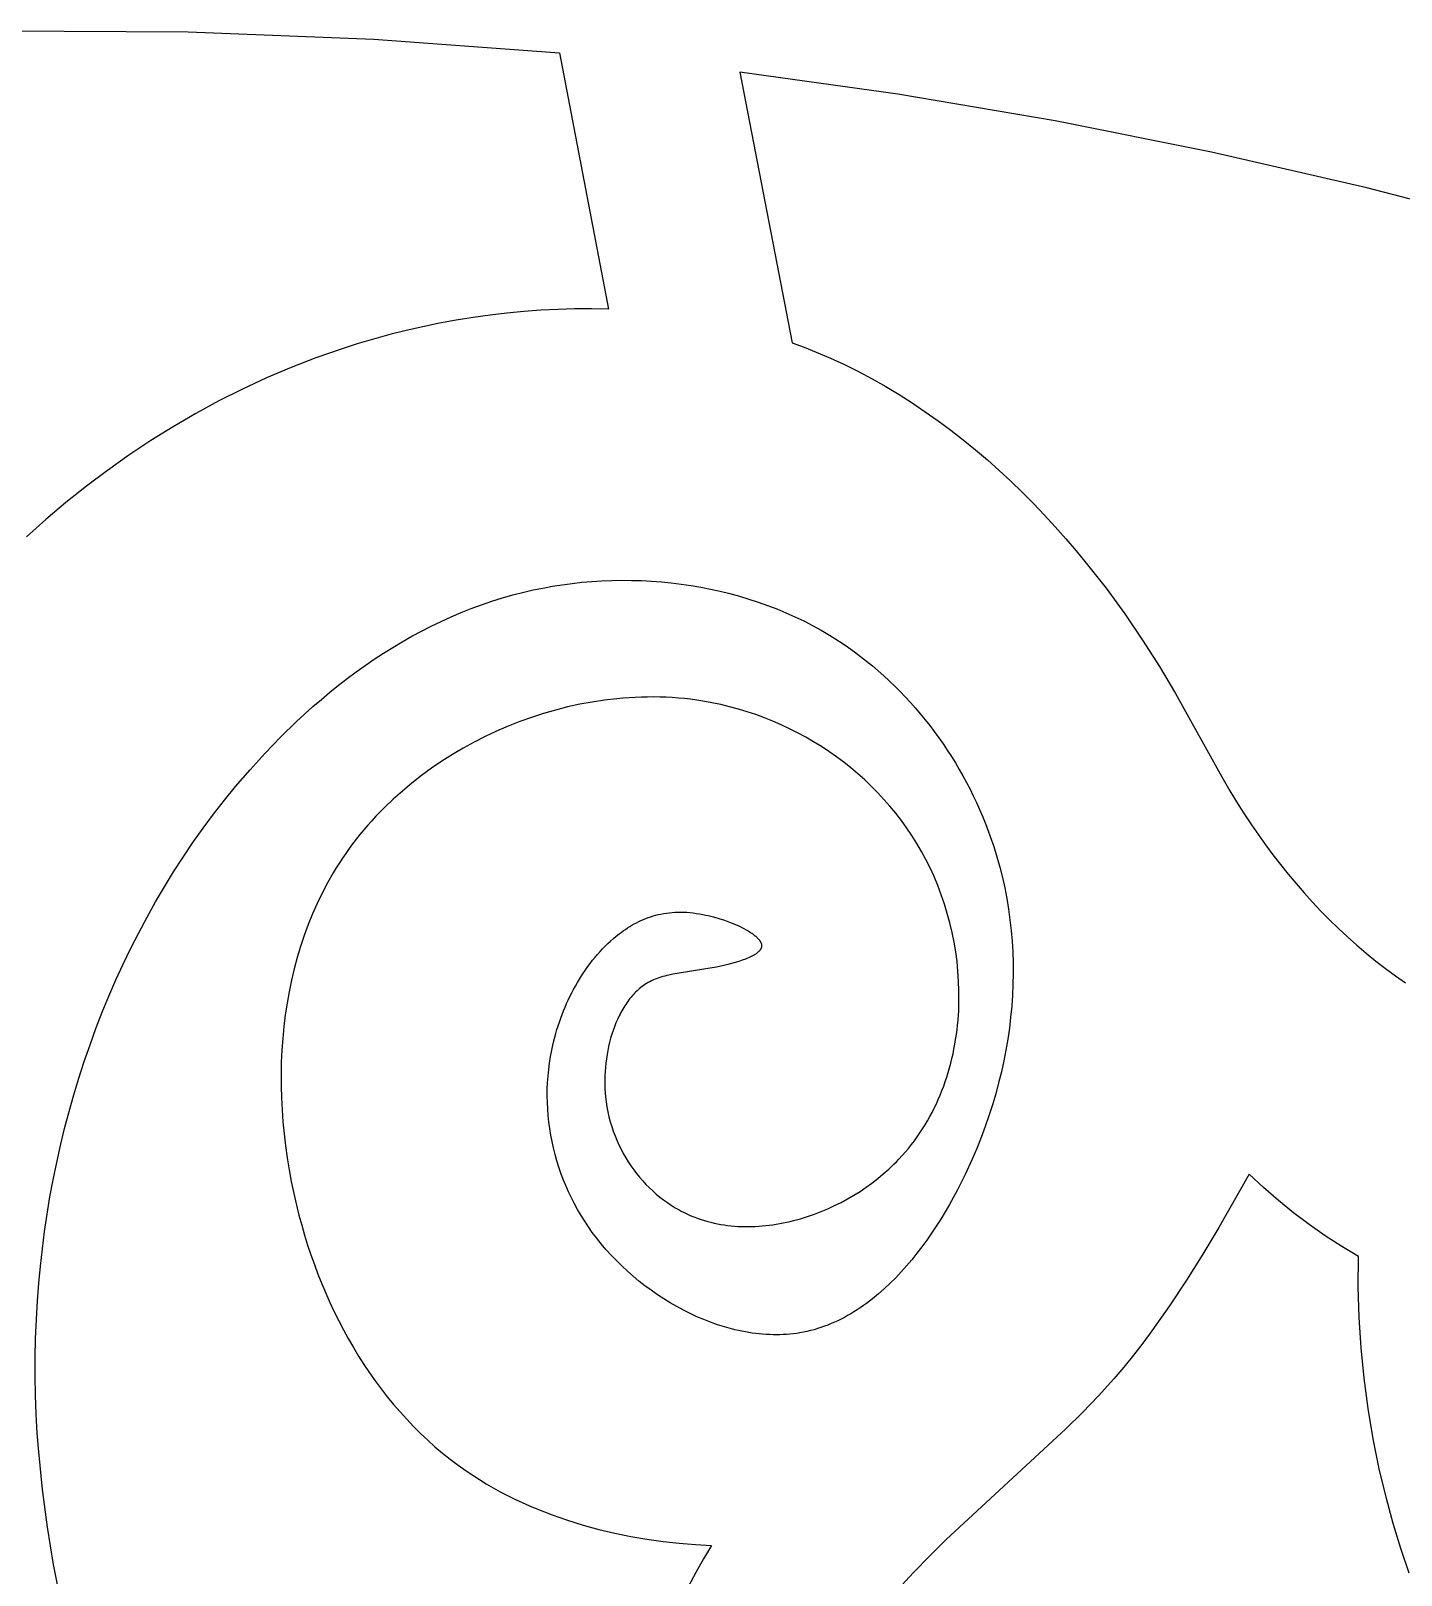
# Model space of a CAD drawing. Header units: millimetres. Extents: x 215 to 1844, y 1465 to 2065.
# Drawn here: x 1015.9 to 1218.3, y 1579.3 to 1807.5 of the extents above; entities that cross this region are included whole.
import ezdxf

# ---------------------------------------------------------------- set-up
doc = ezdxf.new("R2010")
doc.units = ezdxf.units.MM
doc.layers.add('Layer 01', color=12, linetype='Continuous', true_color=0xde0000)

msp = doc.modelspace()

# ---------------------------------------------------------------- linework, layer by layer
at = {"layer": 'Layer 01'}
for p, q in [((1011.71, 1807.54), (1039.18, 1807.39)), ((1039.18, 1807.39), (1066.63, 1806.31)), ((1066.63, 1806.31), (1094.02, 1804.29)), ((1094.02, 1804.29), (1101.27, 1766.39)), ((1144.02, 1798.16), (1120.69, 1801.41)), ((1120.69, 1801.41), (1128.39, 1761.43)), ((1167.24, 1794.23), (1144.02, 1798.16)), ((1190.33, 1789.61), (1167.24, 1794.23)), ((1213.28, 1784.33), (1190.33, 1789.61)), ((1236.06, 1778.37), (1213.28, 1784.33)), ((1096.27, 1766.44), (1093.77, 1766.38)), ((1098.77, 1766.45), (1096.27, 1766.44)), ((1101.27, 1766.39), (1098.77, 1766.45)), ((1076.32, 1764.33), (1073.85, 1763.82)), ((1078.79, 1764.79), (1076.32, 1764.33)), ((1081.28, 1765.19), (1078.79, 1764.79)), ((1083.77, 1765.54), (1081.28, 1765.19)), ((1086.26, 1765.83), (1083.77, 1765.54)), ((1088.77, 1766.07), (1086.26, 1765.83)), ((1091.27, 1766.25), (1088.77, 1766.07)), ((1093.77, 1766.38), (1091.27, 1766.25)), ((1066.54, 1761.98), (1064.14, 1761.27)), ((1068.96, 1762.65), (1066.54, 1761.98)), ((1071.4, 1763.26), (1068.96, 1762.65)), ((1073.85, 1763.82), (1071.4, 1763.26)), ((1061.76, 1760.51), (1058.04, 1759.2)), ((1064.14, 1761.27), (1061.76, 1760.51)), ((1128.39, 1761.43), (1130.18, 1760.77)), ((1130.18, 1760.77), (1131.96, 1760.07)), ((1131.96, 1760.07), (1134.06, 1759.17)), ((1054.38, 1757.78), (1050.77, 1756.25)), ((1058.04, 1759.2), (1054.38, 1757.78)), ((1134.06, 1759.17), (1136.15, 1758.21)), ((1136.15, 1758.21), (1138.2, 1757.19)), ((1050.77, 1756.25), (1047.22, 1754.6)), ((1138.2, 1757.19), (1140.23, 1756.11)), ((1140.23, 1756.11), (1142.23, 1754.98)), ((1043.73, 1752.85), (1040.31, 1750.99)), ((1047.22, 1754.6), (1043.73, 1752.85)), ((1142.23, 1754.98), (1144.21, 1753.79)), ((1144.21, 1753.79), (1146.15, 1752.55)), ((1040.31, 1750.99), (1036.94, 1749.04)), ((1146.15, 1752.55), (1148.07, 1751.26)), ((1148.07, 1751.26), (1149.96, 1749.93)), ((1036.94, 1749.04), (1033.65, 1746.98)), ((1149.96, 1749.93), (1151.83, 1748.54)), ((1151.83, 1748.54), (1153.66, 1747.11)), ((1033.65, 1746.98), (1030.41, 1744.83)), ((1153.66, 1747.11), (1155.46, 1745.64)), ((1030.41, 1744.83), (1027.25, 1742.59)), ((1155.46, 1745.64), (1157.24, 1744.12)), ((1157.24, 1744.12), (1158.98, 1742.57)), ((1027.25, 1742.59), (1024.15, 1740.25)), ((1158.98, 1742.57), (1160.7, 1740.97)), ((1024.15, 1740.25), (1021.13, 1737.84)), ((1160.7, 1740.97), (1162.39, 1739.34)), ((1162.39, 1739.34), (1164.04, 1737.67)), ((1021.13, 1737.84), (1018.18, 1735.34)), ((1164.04, 1737.67), (1165.67, 1735.97)), ((1018.18, 1735.34), (1015.3, 1732.76)), ((1165.67, 1735.97), (1167.26, 1734.24)), ((1167.26, 1734.24), (1168.82, 1732.48)), ((1168.82, 1732.48), (1170.36, 1730.69)), ((1170.36, 1730.69), (1171.85, 1728.87)), ((1171.85, 1728.87), (1174.76, 1725.17)), ((1091.58, 1725.2), (1093.01, 1725.46)), ((1093.01, 1725.46), (1094.45, 1725.69)), ((1094.45, 1725.69), (1095.9, 1725.88)), ((1095.9, 1725.88), (1097.35, 1726.04)), ((1097.35, 1726.04), (1098.81, 1726.16)), ((1098.81, 1726.16), (1100.28, 1726.25)), ((1100.28, 1726.25), (1101.74, 1726.31)), ((1101.74, 1726.31), (1103.21, 1726.34)), ((1103.21, 1726.34), (1104.68, 1726.33)), ((1104.68, 1726.33), (1106.15, 1726.29)), ((1106.15, 1726.29), (1107.62, 1726.21)), ((1107.62, 1726.21), (1109.09, 1726.1)), ((1109.09, 1726.1), (1110.55, 1725.96)), ((1110.55, 1725.96), (1112.01, 1725.78)), ((1112.01, 1725.78), (1113.46, 1725.57)), ((1113.46, 1725.57), (1114.91, 1725.32)), ((1114.91, 1725.32), (1116.35, 1725.04)), ((1082.52, 1722.73), (1084.05, 1723.25)), ((1084.05, 1723.25), (1085.6, 1723.74)), ((1085.6, 1723.74), (1087.16, 1724.18)), ((1087.16, 1724.18), (1088.74, 1724.59)), ((1088.74, 1724.59), (1090.15, 1724.91)), ((1090.15, 1724.91), (1091.58, 1725.2)), ((1116.35, 1725.04), (1117.78, 1724.73)), ((1117.78, 1724.73), (1119.2, 1724.38)), ((1119.2, 1724.38), (1120.62, 1723.99)), ((1120.62, 1723.99), (1122.02, 1723.57)), ((1122.02, 1723.57), (1123.4, 1723.12)), ((1123.4, 1723.12), (1124.78, 1722.63)), ((1174.76, 1725.17), (1177.53, 1721.37)), ((1076.54, 1720.27), (1078.01, 1720.94)), ((1078.01, 1720.94), (1079.5, 1721.57)), ((1079.5, 1721.57), (1081, 1722.17)), ((1081, 1722.17), (1082.52, 1722.73)), ((1124.78, 1722.63), (1126.14, 1722.11)), ((1126.14, 1722.11), (1127.48, 1721.55)), ((1127.48, 1721.55), (1128.81, 1720.95)), ((1128.81, 1720.95), (1130.12, 1720.33)), ((1177.53, 1721.37), (1180.17, 1717.51)), ((1072.21, 1718.06), (1073.64, 1718.83)), ((1073.64, 1718.83), (1075.08, 1719.56)), ((1075.08, 1719.56), (1076.54, 1720.27)), ((1130.12, 1720.33), (1131.41, 1719.66)), ((1131.41, 1719.66), (1132.68, 1718.96)), ((1132.68, 1718.96), (1133.93, 1718.22)), ((1068.03, 1715.56), (1069.41, 1716.42)), ((1069.41, 1716.42), (1070.8, 1717.25)), ((1070.8, 1717.25), (1072.21, 1718.06)), ((1133.93, 1718.22), (1134.87, 1717.64)), ((1134.87, 1717.64), (1135.8, 1717.03)), ((1135.8, 1717.03), (1136.72, 1716.4)), ((1136.72, 1716.4), (1137.62, 1715.75)), ((1180.17, 1717.51), (1182.67, 1713.58)), ((1065.33, 1713.74), (1066.67, 1714.66)), ((1066.67, 1714.66), (1068.03, 1715.56)), ((1137.62, 1715.75), (1138.51, 1715.08)), ((1138.51, 1715.08), (1139.39, 1714.39)), ((1139.39, 1714.39), (1140.25, 1713.69)), ((1061.4, 1710.82), (1062.69, 1711.82)), ((1062.69, 1711.82), (1064, 1712.79)), ((1064, 1712.79), (1065.33, 1713.74)), ((1140.25, 1713.69), (1141.1, 1712.96)), ((1141.1, 1712.96), (1141.93, 1712.22)), ((1141.93, 1712.22), (1142.75, 1711.47)), ((1182.67, 1713.58), (1185.04, 1709.61)), ((1058.86, 1708.74), (1060.12, 1709.79)), ((1060.12, 1709.79), (1061.4, 1710.82)), ((1142.75, 1711.47), (1143.55, 1710.69)), ((1143.55, 1710.69), (1144.34, 1709.9)), ((1144.34, 1709.9), (1145.11, 1709.1)), ((1185.04, 1709.61), (1191.89, 1697.27)), ((1055.19, 1705.45), (1057.62, 1707.67)), ((1057.62, 1707.67), (1058.86, 1708.74)), ((1093.44, 1707.16), (1091.66, 1706.65)), ((1095.23, 1707.62), (1093.44, 1707.16)), ((1097.03, 1708.02), (1095.23, 1707.62)), ((1098.84, 1708.35), (1097.03, 1708.02)), ((1100.66, 1708.63), (1098.84, 1708.35)), ((1102.48, 1708.84), (1100.66, 1708.63)), ((1103.39, 1708.93), (1102.48, 1708.84)), ((1104.31, 1708.99), (1103.39, 1708.93)), ((1105.22, 1709.04), (1104.31, 1708.99)), ((1106.13, 1709.08), (1105.22, 1709.04)), ((1107.04, 1709.09), (1106.13, 1709.08)), ((1107.96, 1709.1), (1107.04, 1709.09)), ((1108.87, 1709.08), (1107.96, 1709.1)), ((1109.78, 1709.05), (1108.87, 1709.08)), ((1110.68, 1709), (1109.78, 1709.05)), ((1111.59, 1708.93), (1110.68, 1709)), ((1112.49, 1708.85), (1111.59, 1708.93)), ((1113.4, 1708.75), (1112.49, 1708.85)), ((1114.3, 1708.63), (1113.4, 1708.75)), ((1115.19, 1708.49), (1114.3, 1708.63)), ((1116.52, 1708.25), (1115.19, 1708.49)), ((1117.84, 1707.98), (1116.52, 1708.25)), ((1119.16, 1707.66), (1117.84, 1707.98)), ((1120.46, 1707.31), (1119.16, 1707.66)), ((1121.75, 1706.92), (1120.46, 1707.31)), ((1145.11, 1709.1), (1145.87, 1708.28)), ((1145.87, 1708.28), (1146.61, 1707.44)), ((1146.61, 1707.44), (1147.33, 1706.6)), ((1052.83, 1703.16), (1055.19, 1705.45)), ((1088.16, 1705.45), (1086.44, 1704.77)), ((1089.9, 1706.08), (1088.16, 1705.45)), ((1091.66, 1706.65), (1089.9, 1706.08)), ((1123.03, 1706.49), (1121.75, 1706.92)), ((1124.3, 1706.02), (1123.03, 1706.49)), ((1125.55, 1705.52), (1124.3, 1706.02)), ((1126.79, 1704.98), (1125.55, 1705.52)), ((1128.01, 1704.41), (1126.79, 1704.98)), ((1147.33, 1706.6), (1148.04, 1705.73)), ((1148.04, 1705.73), (1148.73, 1704.86)), ((1148.73, 1704.86), (1149.4, 1703.97)), ((1050.54, 1700.79), (1052.83, 1703.16)), ((1083.06, 1703.25), (1081.42, 1702.41)), ((1084.74, 1704.04), (1083.06, 1703.25)), ((1086.44, 1704.77), (1084.74, 1704.04)), ((1129.21, 1703.8), (1128.01, 1704.41)), ((1130.4, 1703.16), (1129.21, 1703.8)), ((1131.57, 1702.48), (1130.4, 1703.16)), ((1149.4, 1703.97), (1150.06, 1703.07)), ((1150.06, 1703.07), (1150.7, 1702.15)), ((1048.32, 1698.35), (1050.54, 1700.79)), ((1078.21, 1700.59), (1076.66, 1699.6)), ((1079.8, 1701.52), (1078.21, 1700.59)), ((1081.42, 1702.41), (1079.8, 1701.52)), ((1132.71, 1701.77), (1131.57, 1702.48)), ((1133.84, 1701.03), (1132.71, 1701.77)), ((1134.94, 1700.26), (1133.84, 1701.03)), ((1136.02, 1699.45), (1134.94, 1700.26)), ((1150.7, 1702.15), (1151.32, 1701.23)), ((1151.32, 1701.23), (1151.92, 1700.3)), ((1151.92, 1700.3), (1152.51, 1699.35)), ((1046.18, 1695.85), (1048.32, 1698.35)), ((1075.14, 1698.57), (1073.66, 1697.49)), ((1076.66, 1699.6), (1075.14, 1698.57)), ((1137.08, 1698.61), (1136.02, 1699.45)), ((1138.11, 1697.74), (1137.08, 1698.61)), ((1152.51, 1699.35), (1153.08, 1698.39)), ((1153.08, 1698.39), (1153.63, 1697.43)), ((1044.54, 1693.83), (1046.18, 1695.85)), ((1072.22, 1696.37), (1070.83, 1695.2)), ((1073.66, 1697.49), (1072.22, 1696.37)), ((1139.12, 1696.84), (1138.11, 1697.74)), ((1140.09, 1695.91), (1139.12, 1696.84)), ((1141.04, 1694.95), (1140.09, 1695.91)), ((1153.63, 1697.43), (1154.16, 1696.45)), ((1154.16, 1696.45), (1154.67, 1695.47)), ((1191.89, 1697.27), (1193.07, 1695.23)), ((1042.94, 1691.77), (1044.54, 1693.83)), ((1069.48, 1694), (1068.17, 1692.75)), ((1070.83, 1695.2), (1069.48, 1694)), ((1141.96, 1693.96), (1141.04, 1694.95)), ((1142.85, 1692.95), (1141.96, 1693.96)), ((1154.67, 1695.47), (1155.16, 1694.48)), ((1155.16, 1694.48), (1155.63, 1693.48)), ((1155.63, 1693.48), (1156.09, 1692.48)), ((1193.07, 1695.23), (1194.3, 1693.21)), ((1041.39, 1689.69), (1042.94, 1691.77)), ((1066.92, 1691.46), (1066.31, 1690.8)), ((1067.54, 1692.11), (1066.92, 1691.46)), ((1068.17, 1692.75), (1067.54, 1692.11)), ((1143.71, 1691.9), (1142.85, 1692.95)), ((1144.54, 1690.83), (1143.71, 1691.9)), ((1156.09, 1692.48), (1156.52, 1691.46)), ((1156.52, 1691.46), (1157.11, 1689.98)), ((1194.3, 1693.21), (1195.26, 1691.7)), ((1195.26, 1691.7), (1196.25, 1690.2)), ((1039.89, 1687.57), (1041.39, 1689.69)), ((1065.13, 1689.45), (1064.56, 1688.77)), ((1065.71, 1690.13), (1065.13, 1689.45)), ((1066.31, 1690.8), (1065.71, 1690.13)), ((1145.34, 1689.73), (1144.54, 1690.83)), ((1146.09, 1688.6), (1145.34, 1689.73)), ((1157.11, 1689.98), (1157.66, 1688.49)), ((1196.25, 1690.2), (1197.28, 1688.71)), ((1038.44, 1685.42), (1039.89, 1687.57)), ((1062.96, 1686.68), (1062.46, 1685.98)), ((1063.47, 1687.37), (1062.96, 1686.68)), ((1064.01, 1688.07), (1063.47, 1687.37)), ((1064.56, 1688.77), (1064.01, 1688.07)), ((1146.82, 1687.45), (1146.09, 1688.6)), ((1147.51, 1686.27), (1146.82, 1687.45)), ((1157.66, 1688.49), (1158.17, 1686.99)), ((1158.17, 1686.99), (1158.64, 1685.48)), ((1197.28, 1688.71), (1198.33, 1687.24)), ((1198.33, 1687.24), (1199.41, 1685.78)), ((1037.03, 1683.24), (1038.44, 1685.42)), ((1061.51, 1684.56), (1061.06, 1683.84)), ((1061.98, 1685.27), (1061.51, 1684.56)), ((1062.46, 1685.98), (1061.98, 1685.27)), ((1148.16, 1685.07), (1147.51, 1686.27)), ((1148.77, 1683.84), (1148.16, 1685.07)), ((1158.64, 1685.48), (1159.07, 1683.95)), ((1199.41, 1685.78), (1200.52, 1684.34)), ((1200.52, 1684.34), (1201.66, 1682.92)), ((1035.68, 1681.04), (1037.03, 1683.24)), ((1060.62, 1683.11), (1059.77, 1681.63)), ((1061.06, 1683.84), (1060.62, 1683.11)), ((1149.37, 1682.54), (1148.77, 1683.84)), ((1149.92, 1681.22), (1149.37, 1682.54)), ((1159.07, 1683.95), (1159.45, 1682.42)), ((1159.45, 1682.42), (1159.79, 1680.87)), ((1201.66, 1682.92), (1202.83, 1681.52)), ((1034.36, 1678.8), (1035.68, 1681.04)), ((1058.98, 1680.12), (1058.24, 1678.59)), ((1059.77, 1681.63), (1058.98, 1680.12)), ((1150.43, 1679.87), (1149.92, 1681.22)), ((1150.9, 1678.5), (1150.43, 1679.87)), ((1159.79, 1680.87), (1160.09, 1679.32)), ((1202.83, 1681.52), (1204.03, 1680.14)), ((1204.03, 1680.14), (1205.26, 1678.79)), ((1033.1, 1676.55), (1034.36, 1678.8)), ((1058.24, 1678.59), (1057.55, 1677.03)), ((1151.32, 1677.12), (1150.9, 1678.5)), ((1160.09, 1679.32), (1160.35, 1677.75)), ((1160.35, 1677.75), (1160.57, 1676.18)), ((1205.26, 1678.79), (1206.51, 1677.46)), ((1206.51, 1677.46), (1207.79, 1676.15)), ((1031.88, 1674.26), (1033.1, 1676.55)), ((1056.91, 1675.45), (1056.32, 1673.84)), ((1057.55, 1677.03), (1056.91, 1675.45)), ((1104.08, 1674.96), (1104.4, 1675.16)), ((1104.4, 1675.16), (1104.72, 1675.36)), ((1104.72, 1675.36), (1105.05, 1675.55)), ((1105.05, 1675.55), (1105.39, 1675.73)), ((1105.39, 1675.73), (1105.73, 1675.9)), ((1105.73, 1675.9), (1106.07, 1676.06)), ((1106.07, 1676.06), (1106.42, 1676.22)), ((1106.42, 1676.22), (1106.78, 1676.36)), ((1106.78, 1676.36), (1107.14, 1676.5)), ((1107.14, 1676.5), (1107.5, 1676.62)), ((1107.5, 1676.62), (1107.87, 1676.74)), ((1107.87, 1676.74), (1108.25, 1676.84)), ((1108.25, 1676.84), (1108.63, 1676.94)), ((1108.63, 1676.94), (1109.02, 1677.02)), ((1109.02, 1677.02), (1109.42, 1677.1)), ((1109.42, 1677.1), (1109.82, 1677.16)), ((1109.82, 1677.16), (1110.23, 1677.21)), ((1110.23, 1677.21), (1110.65, 1677.25)), ((1110.65, 1677.25), (1111.07, 1677.28)), ((1111.07, 1677.28), (1111.5, 1677.29)), ((1111.5, 1677.29), (1111.94, 1677.3)), ((1111.94, 1677.3), (1112.38, 1677.29)), ((1112.38, 1677.29), (1112.83, 1677.27)), ((1112.83, 1677.27), (1113.29, 1677.23)), ((1113.29, 1677.23), (1113.76, 1677.18)), ((1113.76, 1677.18), (1114.24, 1677.12)), ((1114.24, 1677.12), (1114.72, 1677.04)), ((1114.72, 1677.04), (1115.21, 1676.95)), ((1115.21, 1676.95), (1115.6, 1676.87)), ((1115.6, 1676.87), (1116, 1676.79)), ((1116, 1676.79), (1116.79, 1676.58)), ((1116.79, 1676.58), (1117.59, 1676.35)), ((1117.59, 1676.35), (1118.38, 1676.1)), ((1118.38, 1676.1), (1119.16, 1675.82)), ((1119.16, 1675.82), (1119.53, 1675.67)), ((1119.53, 1675.67), (1119.9, 1675.52)), ((1119.9, 1675.52), (1120.26, 1675.36)), ((1120.26, 1675.36), (1120.62, 1675.2)), ((1120.62, 1675.2), (1120.95, 1675.04)), ((1151.7, 1675.72), (1151.32, 1677.12)), ((1152.03, 1674.31), (1151.7, 1675.72)), ((1160.57, 1676.18), (1160.75, 1674.6)), ((1207.79, 1676.15), (1209.1, 1674.87)), ((1030.71, 1671.96), (1031.88, 1674.26)), ((1056.32, 1673.84), (1055.77, 1672.22)), ((1101.18, 1672.65), (1101.58, 1673.03)), ((1101.58, 1673.03), (1101.99, 1673.39)), ((1101.99, 1673.39), (1102.41, 1673.74)), ((1102.41, 1673.74), (1102.84, 1674.08)), ((1102.84, 1674.08), (1103.14, 1674.31)), ((1103.14, 1674.31), (1103.45, 1674.53)), ((1103.45, 1674.53), (1103.76, 1674.75)), ((1103.76, 1674.75), (1104.08, 1674.96)), ((1120.95, 1675.04), (1121.28, 1674.87)), ((1121.28, 1674.87), (1121.59, 1674.7)), ((1121.59, 1674.7), (1121.89, 1674.53)), ((1121.89, 1674.53), (1122.18, 1674.35)), ((1122.18, 1674.35), (1122.31, 1674.26)), ((1122.31, 1674.26), (1122.44, 1674.17)), ((1122.44, 1674.17), (1122.57, 1674.09)), ((1122.57, 1674.09), (1122.69, 1674)), ((1122.69, 1674), (1122.8, 1673.91)), ((1122.8, 1673.91), (1122.91, 1673.82)), ((1122.91, 1673.82), (1123.02, 1673.73)), ((1123.02, 1673.73), (1123.12, 1673.64)), ((1123.12, 1673.64), (1123.22, 1673.55)), ((1123.22, 1673.55), (1123.3, 1673.46)), ((1123.3, 1673.46), (1123.39, 1673.37)), ((1123.39, 1673.37), (1123.43, 1673.32)), ((1123.43, 1673.32), (1123.47, 1673.28)), ((1123.47, 1673.28), (1123.5, 1673.24)), ((1123.5, 1673.24), (1123.54, 1673.19)), ((1123.54, 1673.19), (1123.57, 1673.15)), ((1123.57, 1673.15), (1123.6, 1673.1)), ((1123.6, 1673.1), (1123.63, 1673.06)), ((1123.63, 1673.06), (1123.66, 1673.01)), ((1123.66, 1673.01), (1123.69, 1672.97)), ((1123.69, 1672.97), (1123.71, 1672.92)), ((1123.71, 1672.92), (1123.74, 1672.88)), ((1123.74, 1672.88), (1123.76, 1672.83)), ((1123.76, 1672.83), (1123.78, 1672.79)), ((1152.32, 1672.88), (1152.03, 1674.31)), ((1152.56, 1671.45), (1152.32, 1672.88)), ((1160.75, 1674.6), (1160.88, 1673.02)), ((1160.88, 1673.02), (1160.98, 1671.43)), ((1209.1, 1674.87), (1210.43, 1673.63)), ((1210.43, 1673.63), (1211.8, 1672.41)), ((1029.59, 1669.63), (1030.71, 1671.96)), ((1055.28, 1670.57), (1054.84, 1668.91)), ((1055.77, 1672.22), (1055.28, 1670.57)), ((1098.93, 1670.18), (1099.29, 1670.62)), ((1099.29, 1670.62), (1099.65, 1671.04)), ((1099.65, 1671.04), (1100.02, 1671.46)), ((1100.02, 1671.46), (1100.4, 1671.87)), ((1100.4, 1671.87), (1100.79, 1672.27)), ((1100.79, 1672.27), (1101.18, 1672.65)), ((1122.15, 1670.64), (1121.94, 1670.54)), ((1122.35, 1670.74), (1122.15, 1670.64)), ((1122.55, 1670.84), (1122.35, 1670.74)), ((1122.73, 1670.94), (1122.55, 1670.84)), ((1122.82, 1670.99), (1122.73, 1670.94)), ((1122.9, 1671.04), (1122.82, 1670.99)), ((1122.98, 1671.1), (1122.9, 1671.04)), ((1123.06, 1671.15), (1122.98, 1671.1)), ((1123.14, 1671.2), (1123.06, 1671.15)), ((1123.21, 1671.26), (1123.14, 1671.2)), ((1123.28, 1671.31), (1123.21, 1671.26)), ((1123.35, 1671.37), (1123.28, 1671.31)), ((1123.41, 1671.42), (1123.35, 1671.37)), ((1123.47, 1671.48), (1123.41, 1671.42)), ((1123.49, 1671.51), (1123.47, 1671.48)), ((1123.52, 1671.53), (1123.49, 1671.51)), ((1123.55, 1671.56), (1123.52, 1671.53)), ((1123.57, 1671.59), (1123.55, 1671.56)), ((1123.6, 1671.62), (1123.57, 1671.59)), ((1123.62, 1671.65), (1123.6, 1671.62)), ((1123.64, 1671.68), (1123.62, 1671.65)), ((1123.67, 1671.71), (1123.64, 1671.68)), ((1123.69, 1671.74), (1123.67, 1671.71)), ((1123.71, 1671.76), (1123.69, 1671.74)), ((1123.73, 1671.79), (1123.71, 1671.76)), ((1123.74, 1671.82), (1123.73, 1671.79)), ((1123.76, 1671.85), (1123.74, 1671.82)), ((1123.78, 1671.88), (1123.76, 1671.85)), ((1123.78, 1672.79), (1123.8, 1672.75)), ((1123.79, 1671.91), (1123.78, 1671.88)), ((1123.8, 1671.94), (1123.79, 1671.91)), ((1123.8, 1672.75), (1123.82, 1672.7)), ((1123.82, 1671.97), (1123.8, 1671.94)), ((1123.82, 1672.7), (1123.82, 1672.68)), ((1123.82, 1672.68), (1123.83, 1672.66)), ((1123.83, 1672), (1123.82, 1671.97)), ((1123.83, 1672.66), (1123.84, 1672.64)), ((1123.84, 1672.03), (1123.83, 1672)), ((1123.84, 1672.64), (1123.85, 1672.62)), ((1123.85, 1672.06), (1123.84, 1672.03)), ((1123.85, 1672.62), (1123.85, 1672.59)), ((1123.85, 1672.59), (1123.86, 1672.57)), ((1123.86, 1672.08), (1123.85, 1672.06)), ((1123.86, 1672.57), (1123.86, 1672.55)), ((1123.86, 1672.55), (1123.87, 1672.53)), ((1123.87, 1672.12), (1123.86, 1672.1)), ((1123.86, 1672.1), (1123.86, 1672.08)), ((1123.87, 1672.53), (1123.87, 1672.51)), ((1123.87, 1672.51), (1123.87, 1672.49)), ((1123.87, 1672.49), (1123.88, 1672.46)), ((1123.88, 1672.19), (1123.87, 1672.17)), ((1123.87, 1672.17), (1123.87, 1672.14)), ((1123.87, 1672.14), (1123.87, 1672.12)), ((1123.88, 1672.46), (1123.88, 1672.44)), ((1123.88, 1672.44), (1123.88, 1672.42)), ((1123.88, 1672.42), (1123.88, 1672.4)), ((1123.88, 1672.4), (1123.89, 1672.38)), ((1123.89, 1672.27), (1123.88, 1672.25)), ((1123.88, 1672.25), (1123.88, 1672.23)), ((1123.88, 1672.23), (1123.88, 1672.21)), ((1123.88, 1672.21), (1123.88, 1672.19)), ((1123.89, 1672.38), (1123.89, 1672.36)), ((1123.89, 1672.36), (1123.89, 1672.33)), ((1123.89, 1672.33), (1123.89, 1672.31)), ((1123.89, 1672.31), (1123.89, 1672.29)), ((1123.89, 1672.29), (1123.89, 1672.27)), ((1152.75, 1670.01), (1152.56, 1671.45)), ((1160.98, 1671.43), (1161.03, 1669.83)), ((1211.8, 1672.41), (1213.18, 1671.22)), ((1213.18, 1671.22), (1214.6, 1670.07)), ((1028.51, 1667.28), (1029.59, 1669.63)), ((1054.84, 1668.91), (1054.44, 1667.23)), ((1097.28, 1667.86), (1097.59, 1668.34)), ((1097.59, 1668.34), (1097.91, 1668.82)), ((1097.91, 1668.82), (1098.24, 1669.28)), ((1098.24, 1669.28), (1098.58, 1669.73)), ((1098.58, 1669.73), (1098.93, 1670.18)), ((1115.66, 1668.9), (1111.43, 1668.25)), ((1117.23, 1669.18), (1115.66, 1668.9)), ((1118.33, 1669.42), (1117.23, 1669.18)), ((1118.89, 1669.56), (1118.33, 1669.42)), ((1119.44, 1669.7), (1118.89, 1669.56)), ((1119.98, 1669.85), (1119.44, 1669.7)), ((1120.5, 1670.01), (1119.98, 1669.85)), ((1121.01, 1670.18), (1120.5, 1670.01)), ((1121.49, 1670.36), (1121.01, 1670.18)), ((1121.72, 1670.45), (1121.49, 1670.36)), ((1121.94, 1670.54), (1121.72, 1670.45)), ((1152.89, 1668.56), (1152.75, 1670.01)), ((1152.99, 1667.11), (1152.89, 1668.56)), ((1161.03, 1669.83), (1161.04, 1668.23)), ((1214.6, 1670.07), (1216.03, 1668.95)), ((1216.03, 1668.95), (1217.5, 1667.87)), ((1027.48, 1664.9), (1028.51, 1667.28)), ((1054.44, 1667.23), (1054.09, 1665.54)), ((1096.11, 1665.87), (1096.39, 1666.38)), ((1096.39, 1666.38), (1096.68, 1666.88)), ((1096.68, 1666.88), (1096.97, 1667.38)), ((1096.97, 1667.38), (1097.28, 1667.86)), ((1105.87, 1666.01), (1105.68, 1665.85)), ((1106.06, 1666.17), (1105.87, 1666.01)), ((1106.26, 1666.32), (1106.06, 1666.17)), ((1106.46, 1666.47), (1106.26, 1666.32)), ((1106.66, 1666.6), (1106.46, 1666.47)), ((1106.87, 1666.74), (1106.66, 1666.6)), ((1106.99, 1666.81), (1106.87, 1666.74)), ((1107.12, 1666.88), (1106.99, 1666.81)), ((1107.24, 1666.95), (1107.12, 1666.88)), ((1107.37, 1667.02), (1107.24, 1666.95)), ((1107.63, 1667.15), (1107.37, 1667.02)), ((1107.9, 1667.27), (1107.63, 1667.15)), ((1108.16, 1667.39), (1107.9, 1667.27)), ((1108.44, 1667.49), (1108.16, 1667.39)), ((1108.71, 1667.59), (1108.44, 1667.49)), ((1109, 1667.69), (1108.71, 1667.59)), ((1109.28, 1667.77), (1109, 1667.69)), ((1109.58, 1667.85), (1109.28, 1667.77)), ((1109.87, 1667.93), (1109.58, 1667.85)), ((1110.17, 1668), (1109.87, 1667.93)), ((1110.79, 1668.13), (1110.17, 1668)), ((1111.43, 1668.25), (1110.79, 1668.13)), ((1153.04, 1665.66), (1152.99, 1667.11)), ((1161.01, 1666.62), (1160.94, 1665.01)), ((1161.04, 1668.23), (1161.01, 1666.62)), ((1217.5, 1667.87), (1218.98, 1666.83)), ((1026.5, 1662.51), (1027.48, 1664.9)), ((1053.79, 1663.83), (1053.53, 1662.11)), ((1054.09, 1665.54), (1053.79, 1663.83)), ((1094.85, 1663.24), (1095.09, 1663.78)), ((1095.09, 1663.78), (1095.33, 1664.31)), ((1095.33, 1664.31), (1095.58, 1664.83)), ((1095.58, 1664.83), (1095.84, 1665.36)), ((1095.84, 1665.36), (1096.11, 1665.87)), ((1103.96, 1663.89), (1103.81, 1663.67)), ((1104.12, 1664.11), (1103.96, 1663.89)), ((1104.28, 1664.33), (1104.12, 1664.11)), ((1104.44, 1664.54), (1104.28, 1664.33)), ((1104.61, 1664.74), (1104.44, 1664.54)), ((1104.78, 1664.94), (1104.61, 1664.74)), ((1104.95, 1665.13), (1104.78, 1664.94)), ((1105.13, 1665.32), (1104.95, 1665.13)), ((1105.31, 1665.5), (1105.13, 1665.32)), ((1105.49, 1665.68), (1105.31, 1665.5)), ((1105.68, 1665.85), (1105.49, 1665.68)), ((1153, 1662.77), (1153.04, 1664.21)), ((1153.04, 1664.21), (1153.04, 1665.66)), ((1160.94, 1665.01), (1160.83, 1663.39)), ((1025.56, 1660.1), (1026.5, 1662.51)), ((1053.53, 1662.11), (1053.32, 1660.38)), ((1094.02, 1661.06), (1094.21, 1661.61)), ((1094.21, 1661.61), (1094.42, 1662.16)), ((1094.42, 1662.16), (1094.63, 1662.7)), ((1094.63, 1662.7), (1094.85, 1663.24)), ((1102.59, 1661.45), (1102.36, 1660.92)), ((1102.84, 1661.97), (1102.59, 1661.45)), ((1102.97, 1662.23), (1102.84, 1661.97)), ((1103.1, 1662.48), (1102.97, 1662.23)), ((1103.23, 1662.73), (1103.1, 1662.48)), ((1103.37, 1662.97), (1103.23, 1662.73)), ((1103.52, 1663.21), (1103.37, 1662.97)), ((1103.66, 1663.44), (1103.52, 1663.21)), ((1103.81, 1663.67), (1103.66, 1663.44)), ((1152.9, 1661.33), (1153, 1662.77)), ((1160.67, 1661.78), (1160.48, 1660.16)), ((1160.83, 1663.39), (1160.67, 1661.78)), ((1024.68, 1657.68), (1025.56, 1660.1)), ((1053.32, 1660.38), (1053.15, 1658.64)), ((1093.34, 1658.82), (1093.49, 1659.38)), ((1093.49, 1659.38), (1093.66, 1659.94)), ((1093.66, 1659.94), (1093.83, 1660.5)), ((1093.83, 1660.5), (1094.02, 1661.06)), ((1101.76, 1659.24), (1101.58, 1658.65)), ((1101.94, 1659.81), (1101.76, 1659.24)), ((1102.15, 1660.37), (1101.94, 1659.81)), ((1102.36, 1660.92), (1102.15, 1660.37)), ((1152.55, 1658.48), (1152.66, 1659.19)), ((1152.66, 1659.19), (1152.75, 1659.9)), ((1152.75, 1659.9), (1152.83, 1660.61)), ((1152.83, 1660.61), (1152.9, 1661.33)), ((1160.48, 1660.16), (1160.25, 1658.54)), ((1023.83, 1655.23), (1024.68, 1657.68)), ((1053.02, 1656.89), (1052.94, 1655.13)), ((1053.15, 1658.64), (1053.02, 1656.89)), ((1092.71, 1655.95), (1092.89, 1656.91)), ((1092.89, 1656.91), (1093.1, 1657.87)), ((1093.1, 1657.87), (1093.34, 1658.82)), ((1101.16, 1656.86), (1101.05, 1656.24)), ((1101.29, 1657.46), (1101.16, 1656.86)), ((1101.43, 1658.06), (1101.29, 1657.46)), ((1101.58, 1658.65), (1101.43, 1658.06)), ((1152.16, 1656.37), (1152.3, 1657.07)), ((1152.3, 1657.07), (1152.43, 1657.77)), ((1152.43, 1657.77), (1152.55, 1658.48)), ((1159.97, 1656.92), (1159.66, 1655.3)), ((1160.25, 1658.54), (1159.97, 1656.92)), ((1023.04, 1652.77), (1023.83, 1655.23)), ((1052.94, 1655.13), (1052.91, 1653.37)), ((1092.44, 1654.02), (1092.56, 1654.99)), ((1092.56, 1654.99), (1092.71, 1655.95)), ((1100.88, 1655), (1100.81, 1654.38)), ((1100.96, 1655.62), (1100.88, 1655)), ((1101.05, 1656.24), (1100.96, 1655.62)), ((1151.65, 1654.29), (1151.83, 1654.98)), ((1151.83, 1654.98), (1152, 1655.67)), ((1152, 1655.67), (1152.16, 1656.37)), ((1159.66, 1655.3), (1159.3, 1653.68)), ((1022.29, 1650.3), (1023.04, 1652.77)), ((1052.91, 1653.37), (1052.91, 1651.6)), ((1092.27, 1652.09), (1092.34, 1653.05)), ((1092.34, 1653.05), (1092.44, 1654.02)), ((1100.74, 1653.12), (1100.72, 1652.49)), ((1100.72, 1652.49), (1100.73, 1651.86)), ((1100.77, 1653.75), (1100.74, 1653.12)), ((1100.81, 1654.38), (1100.77, 1653.75)), ((1151.02, 1652.26), (1151.24, 1652.93)), ((1151.24, 1652.93), (1151.45, 1653.61)), ((1151.45, 1653.61), (1151.65, 1654.29)), ((1159.3, 1653.68), (1158.9, 1652.06)), ((1021.59, 1647.81), (1022.29, 1650.3)), ((1052.91, 1651.6), (1052.96, 1649.83)), ((1092.22, 1650.15), (1092.23, 1651.12)), ((1092.24, 1649.18), (1092.22, 1650.15)), ((1092.23, 1651.12), (1092.27, 1652.09)), ((1100.73, 1651.86), (1100.75, 1651.24)), ((1100.75, 1651.24), (1100.78, 1650.61)), ((1100.78, 1650.61), (1100.84, 1649.99)), ((1149.99, 1649.62), (1150.27, 1650.27)), ((1150.27, 1650.27), (1150.53, 1650.93)), ((1150.53, 1650.93), (1150.78, 1651.59)), ((1150.78, 1651.59), (1151.02, 1652.26)), ((1158.46, 1650.44), (1157.98, 1648.82)), ((1158.9, 1652.06), (1158.46, 1650.44)), ((1020.93, 1645.31), (1021.59, 1647.81)), ((1052.96, 1649.83), (1053.05, 1648.06)), ((1053.05, 1648.06), (1053.17, 1646.29)), ((1092.29, 1648.21), (1092.24, 1649.18)), ((1092.36, 1647.24), (1092.29, 1648.21)), ((1100.84, 1649.99), (1100.93, 1649.24)), ((1100.93, 1649.24), (1101.04, 1648.5)), ((1101.04, 1648.5), (1101.18, 1647.77)), ((1101.18, 1647.77), (1101.34, 1647.05)), ((1149.08, 1647.71), (1149.4, 1648.34)), ((1149.4, 1648.34), (1149.7, 1648.98)), ((1149.7, 1648.98), (1149.99, 1649.62)), ((1157.98, 1648.82), (1157.47, 1647.21)), ((1053.17, 1646.29), (1053.34, 1644.52)), ((1092.46, 1646.27), (1092.36, 1647.24)), ((1092.59, 1645.31), (1092.46, 1646.27)), ((1101.34, 1647.05), (1101.53, 1646.33)), ((1101.53, 1646.33), (1101.74, 1645.63)), ((1101.74, 1645.63), (1101.97, 1644.93)), ((1147.67, 1645.26), (1148.04, 1645.86)), ((1148.04, 1645.86), (1148.4, 1646.47)), ((1148.4, 1646.47), (1148.75, 1647.09)), ((1148.75, 1647.09), (1149.08, 1647.71)), ((1156.91, 1645.6), (1156.31, 1643.99)), ((1157.47, 1647.21), (1156.91, 1645.6)), ((1020.32, 1642.8), (1020.93, 1645.31)), ((1053.34, 1644.52), (1053.55, 1642.75)), ((1092.74, 1644.35), (1092.59, 1645.31)), ((1092.93, 1643.4), (1092.74, 1644.35)), ((1093.14, 1642.45), (1092.93, 1643.4)), ((1101.97, 1644.93), (1102.23, 1644.25)), ((1102.23, 1644.25), (1102.5, 1643.58)), ((1102.5, 1643.58), (1102.8, 1642.92)), ((1146.03, 1642.95), (1146.46, 1643.51)), ((1146.46, 1643.51), (1146.88, 1644.09)), ((1146.88, 1644.09), (1147.28, 1644.67)), ((1147.28, 1644.67), (1147.67, 1645.26)), ((1156.31, 1643.99), (1155.67, 1642.39)), ((1019.76, 1640.28), (1020.32, 1642.8)), ((1053.55, 1642.75), (1053.8, 1640.99)), ((1053.8, 1640.99), (1054.09, 1639.23)), ((1093.38, 1641.5), (1093.14, 1642.45)), ((1093.64, 1640.56), (1093.38, 1641.5)), ((1102.8, 1642.92), (1103.12, 1642.27)), ((1103.12, 1642.27), (1103.45, 1641.63)), ((1103.45, 1641.63), (1103.81, 1641.01)), ((1103.81, 1641.01), (1104.18, 1640.4)), ((1144.17, 1640.78), (1144.66, 1641.31)), ((1144.66, 1641.31), (1145.13, 1641.85)), ((1145.13, 1641.85), (1145.59, 1642.39)), ((1145.59, 1642.39), (1146.03, 1642.95)), ((1155.67, 1642.39), (1154.99, 1640.79)), ((1019.24, 1637.75), (1019.76, 1640.28)), ((1054.09, 1639.23), (1054.41, 1637.48)), ((1093.93, 1639.63), (1093.64, 1640.56)), ((1094.25, 1638.71), (1093.93, 1639.63)), ((1094.59, 1637.79), (1094.25, 1638.71)), ((1104.18, 1640.4), (1104.58, 1639.81)), ((1104.58, 1639.81), (1104.99, 1639.23)), ((1104.99, 1639.23), (1105.42, 1638.67)), ((1105.42, 1638.67), (1105.86, 1638.12)), ((1141.04, 1637.92), (1141.86, 1638.6)), ((1141.86, 1638.6), (1142.66, 1639.3)), ((1142.66, 1639.3), (1143.43, 1640.03)), ((1143.43, 1640.03), (1143.8, 1640.41)), ((1143.8, 1640.41), (1144.17, 1640.78)), ((1154.99, 1640.79), (1153.95, 1638.52)), ((1018.77, 1635.21), (1019.24, 1637.75)), ((1054.41, 1637.48), (1054.77, 1635.73)), ((1094.97, 1636.88), (1094.59, 1637.79)), ((1095.36, 1635.98), (1094.97, 1636.88)), ((1105.86, 1638.12), (1106.33, 1637.59)), ((1106.33, 1637.59), (1106.8, 1637.07)), ((1106.8, 1637.07), (1107.3, 1636.58)), ((1107.3, 1636.58), (1107.8, 1636.1)), ((1138.42, 1636.03), (1139.31, 1636.63)), ((1139.31, 1636.63), (1140.19, 1637.26)), ((1140.19, 1637.26), (1141.04, 1637.92)), ((1153.95, 1638.52), (1152.83, 1636.28)), ((1195.91, 1638.56), (1191.41, 1630.67)), ((1198.03, 1636.59), (1195.91, 1638.56)), ((1200.22, 1634.69), (1198.03, 1636.59)), ((1018.35, 1632.67), (1018.77, 1635.21)), ((1054.77, 1635.73), (1055.17, 1634)), ((1095.79, 1635.09), (1095.36, 1635.98)), ((1096.24, 1634.21), (1095.79, 1635.09)), ((1096.71, 1633.34), (1096.24, 1634.21)), ((1107.8, 1636.1), (1108.32, 1635.64)), ((1108.32, 1635.64), (1108.86, 1635.19)), ((1108.86, 1635.19), (1109.41, 1634.77)), ((1109.41, 1634.77), (1109.97, 1634.37)), ((1109.97, 1634.37), (1110.54, 1633.98)), ((1134.66, 1633.92), (1135.62, 1634.4)), ((1135.62, 1634.4), (1136.57, 1634.92)), ((1136.57, 1634.92), (1137.51, 1635.46)), ((1137.51, 1635.46), (1138.42, 1636.03)), ((1151.63, 1634.08), (1151, 1633)), ((1152.24, 1635.18), (1151.63, 1634.08)), ((1152.83, 1636.28), (1152.24, 1635.18)), ((1202.47, 1632.88), (1200.22, 1634.69)), ((1017.97, 1630.12), (1018.35, 1632.67)), ((1055.17, 1634), (1055.55, 1632.51)), ((1055.55, 1632.51), (1055.95, 1631.03)), ((1097.22, 1632.48), (1096.71, 1633.34)), ((1097.75, 1631.63), (1097.22, 1632.48)), ((1110.54, 1633.98), (1111.12, 1633.62)), ((1111.12, 1633.62), (1111.42, 1633.45)), ((1111.42, 1633.45), (1111.72, 1633.28)), ((1111.72, 1633.28), (1112.02, 1633.12)), ((1112.02, 1633.12), (1112.33, 1632.96)), ((1112.33, 1632.96), (1112.63, 1632.81)), ((1112.63, 1632.81), (1112.94, 1632.66)), ((1112.94, 1632.66), (1113.25, 1632.52)), ((1113.25, 1632.52), (1113.57, 1632.39)), ((1113.57, 1632.39), (1114.03, 1632.2)), ((1114.03, 1632.2), (1114.5, 1632.03)), ((1114.5, 1632.03), (1114.97, 1631.87)), ((1114.97, 1631.87), (1115.44, 1631.72)), ((1128.62, 1631.71), (1129.65, 1631.99)), ((1129.65, 1631.99), (1130.67, 1632.31)), ((1130.67, 1632.31), (1131.68, 1632.66)), ((1131.68, 1632.66), (1132.68, 1633.05)), ((1132.68, 1633.05), (1133.68, 1633.47)), ((1133.68, 1633.47), (1134.66, 1633.92)), ((1150.35, 1631.93), (1149.68, 1630.88)), ((1151, 1633), (1150.35, 1631.93)), ((1204.77, 1631.14), (1202.47, 1632.88)), ((1017.64, 1627.56), (1017.97, 1630.12)), ((1055.95, 1631.03), (1056.37, 1629.56)), ((1056.37, 1629.56), (1056.83, 1628.1)), ((1098.3, 1630.79), (1097.75, 1631.63)), ((1098.88, 1629.97), (1098.3, 1630.79)), ((1099.49, 1629.16), (1098.88, 1629.97)), ((1115.44, 1631.72), (1115.92, 1631.58)), ((1115.92, 1631.58), (1116.41, 1631.46)), ((1116.41, 1631.46), (1116.89, 1631.34)), ((1116.89, 1631.34), (1117.38, 1631.24)), ((1117.38, 1631.24), (1117.88, 1631.15)), ((1117.88, 1631.15), (1118.37, 1631.07)), ((1118.37, 1631.07), (1118.87, 1631)), ((1118.87, 1631), (1119.37, 1630.94)), ((1119.37, 1630.94), (1119.88, 1630.9)), ((1119.88, 1630.9), (1120.38, 1630.86)), ((1120.38, 1630.86), (1120.89, 1630.84)), ((1120.89, 1630.84), (1121.4, 1630.83)), ((1121.4, 1630.83), (1121.91, 1630.82)), ((1121.91, 1630.82), (1122.43, 1630.83)), ((1122.43, 1630.83), (1122.94, 1630.85)), ((1122.94, 1630.85), (1123.46, 1630.88)), ((1123.46, 1630.88), (1123.97, 1630.92)), ((1123.97, 1630.92), (1124.49, 1630.97)), ((1124.49, 1630.97), (1125.01, 1631.03)), ((1125.01, 1631.03), (1125.52, 1631.1)), ((1125.52, 1631.1), (1126.04, 1631.18)), ((1126.04, 1631.18), (1126.56, 1631.26)), ((1126.56, 1631.26), (1127.07, 1631.36)), ((1127.07, 1631.36), (1127.59, 1631.47)), ((1127.59, 1631.47), (1128.11, 1631.59)), ((1128.11, 1631.59), (1128.62, 1631.71)), ((1149, 1629.85), (1148.29, 1628.84)), ((1149.68, 1630.88), (1149, 1629.85)), ((1191.41, 1630.67), (1189.08, 1626.76)), ((1207.14, 1629.48), (1204.77, 1631.14)), ((1209.57, 1627.9), (1207.14, 1629.48)), ((1017.35, 1625), (1017.64, 1627.56)), ((1056.83, 1628.1), (1057.31, 1626.66)), ((1100.18, 1628.3), (1099.49, 1629.16)), ((1100.9, 1627.44), (1100.18, 1628.3)), ((1101.65, 1626.61), (1100.9, 1627.44)), ((1147.57, 1627.85), (1146.83, 1626.88)), ((1148.29, 1628.84), (1147.57, 1627.85)), ((1212.04, 1626.41), (1209.57, 1627.9)), ((1017.11, 1622.44), (1017.35, 1625)), ((1057.31, 1626.66), (1057.82, 1625.22)), ((1057.82, 1625.22), (1058.35, 1623.8)), ((1102.43, 1625.8), (1101.65, 1626.61)), ((1103.23, 1625.01), (1102.43, 1625.8)), ((1104.06, 1624.24), (1103.23, 1625.01)), ((1145.29, 1625.02), (1144.5, 1624.13)), ((1146.07, 1625.93), (1145.29, 1625.02)), ((1146.83, 1626.88), (1146.07, 1625.93)), ((1189.08, 1626.76), (1186.67, 1622.91)), ((1212.03, 1621.9), (1212.04, 1626.41)), ((1058.35, 1623.8), (1058.91, 1622.39)), ((1104.9, 1623.5), (1104.06, 1624.24)), ((1105.77, 1622.78), (1104.9, 1623.5)), ((1106.66, 1622.08), (1105.77, 1622.78)), ((1143.69, 1623.27), (1142.86, 1622.44)), ((1144.5, 1624.13), (1143.69, 1623.27)), ((1186.67, 1622.91), (1184.16, 1619.12)), ((1016.92, 1619.87), (1017.11, 1622.44)), ((1058.91, 1622.39), (1059.5, 1621)), ((1059.5, 1621), (1060.11, 1619.62)), ((1107.57, 1621.41), (1106.66, 1622.08)), ((1108.5, 1620.76), (1107.57, 1621.41)), ((1109.44, 1620.15), (1108.5, 1620.76)), ((1141.15, 1620.89), (1140.27, 1620.17)), ((1142.01, 1621.65), (1141.15, 1620.89)), ((1142.86, 1622.44), (1142.01, 1621.65)), ((1212.17, 1617.4), (1212.03, 1621.9)), ((1016.76, 1617.08), (1016.92, 1619.87)), ((1060.11, 1619.62), (1060.75, 1618.25)), ((1060.75, 1618.25), (1061.42, 1616.91)), ((1110.39, 1619.56), (1109.44, 1620.15)), ((1111.36, 1619), (1110.39, 1619.56)), ((1112.34, 1618.47), (1111.36, 1619)), ((1113.34, 1617.98), (1112.34, 1618.47)), ((1137.53, 1618.24), (1137.06, 1617.95)), ((1138, 1618.53), (1137.53, 1618.24)), ((1138.46, 1618.84), (1138, 1618.53)), ((1138.92, 1619.16), (1138.46, 1618.84)), ((1139.37, 1619.48), (1138.92, 1619.16)), ((1139.82, 1619.82), (1139.37, 1619.48)), ((1140.27, 1620.17), (1139.82, 1619.82)), ((1184.16, 1619.12), (1181.55, 1615.42)), ((1016.65, 1614.28), (1016.76, 1617.08)), ((1061.42, 1616.91), (1062.11, 1615.58)), ((1114.34, 1617.51), (1113.34, 1617.98)), ((1115.34, 1617.08), (1114.34, 1617.51)), ((1116.36, 1616.69), (1115.34, 1617.08)), ((1117.38, 1616.33), (1116.36, 1616.69)), ((1118.4, 1616.01), (1117.38, 1616.33)), ((1119.43, 1615.72), (1118.4, 1616.01)), ((1132.65, 1615.91), (1132.14, 1615.75)), ((1133.16, 1616.09), (1132.65, 1615.91)), ((1133.66, 1616.28), (1133.16, 1616.09)), ((1134.16, 1616.48), (1133.66, 1616.28)), ((1134.65, 1616.7), (1134.16, 1616.48)), ((1135.14, 1616.92), (1134.65, 1616.7)), ((1135.63, 1617.16), (1135.14, 1616.92)), ((1136.11, 1617.41), (1135.63, 1617.16)), ((1136.59, 1617.68), (1136.11, 1617.41)), ((1137.06, 1617.95), (1136.59, 1617.68)), ((1212.46, 1612.9), (1212.17, 1617.4)), ((1016.6, 1611.48), (1016.65, 1614.28)), ((1062.11, 1615.58), (1062.83, 1614.27)), ((1062.83, 1614.27), (1063.58, 1612.97)), ((1119.94, 1615.59), (1119.43, 1615.72)), ((1120.46, 1615.47), (1119.94, 1615.59)), ((1120.97, 1615.36), (1120.46, 1615.47)), ((1121.49, 1615.26), (1120.97, 1615.36)), ((1122, 1615.17), (1121.49, 1615.26)), ((1122.51, 1615.09), (1122, 1615.17)), ((1123.02, 1615.03), (1122.51, 1615.09)), ((1123.53, 1614.97), (1123.02, 1615.03)), ((1124.04, 1614.92), (1123.53, 1614.97)), ((1124.55, 1614.88), (1124.04, 1614.92)), ((1125.06, 1614.86), (1124.55, 1614.88)), ((1125.57, 1614.84), (1125.06, 1614.86)), ((1126.07, 1614.84), (1125.57, 1614.84)), ((1126.57, 1614.84), (1126.07, 1614.84)), ((1127.07, 1614.86), (1126.57, 1614.84)), ((1127.57, 1614.89), (1127.07, 1614.86)), ((1128.07, 1614.93), (1127.57, 1614.89)), ((1128.56, 1614.98), (1128.07, 1614.93)), ((1129.05, 1615.05), (1128.56, 1614.98)), ((1129.54, 1615.12), (1129.05, 1615.05)), ((1130.07, 1615.22), (1129.54, 1615.12)), ((1130.59, 1615.33), (1130.07, 1615.22)), ((1131.11, 1615.46), (1130.59, 1615.33)), ((1131.63, 1615.59), (1131.11, 1615.46)), ((1132.14, 1615.75), (1131.63, 1615.59)), ((1180.2, 1613.6), (1178.81, 1611.82)), ((1181.55, 1615.42), (1180.2, 1613.6)), ((1016.6, 1608.69), (1016.6, 1611.48)), ((1063.58, 1612.97), (1064.35, 1611.7)), ((1064.35, 1611.7), (1065.15, 1610.45)), ((1178.81, 1611.82), (1177.39, 1610.07)), ((1212.9, 1608.41), (1212.46, 1612.9)), ((1065.15, 1610.45), (1065.97, 1609.22)), ((1065.97, 1609.22), (1066.82, 1608.02)), ((1177.39, 1610.07), (1175.92, 1608.35)), ((1016.65, 1605.9), (1016.6, 1608.69)), ((1066.82, 1608.02), (1067.7, 1606.83)), ((1067.7, 1606.83), (1068.6, 1605.67)), ((1175.92, 1608.35), (1173.64, 1605.81)), ((1213.49, 1603.93), (1212.9, 1608.41)), ((1016.75, 1603.1), (1016.65, 1605.9)), ((1068.6, 1605.67), (1069.53, 1604.54)), ((1069.53, 1604.54), (1070.48, 1603.43)), ((1173.64, 1605.81), (1171.27, 1603.35)), ((1016.9, 1600.31), (1016.75, 1603.1)), ((1070.48, 1603.43), (1071.46, 1602.35)), ((1071.46, 1602.35), (1072.47, 1601.29)), ((1171.27, 1603.35), (1168.83, 1600.94)), ((1214.23, 1599.48), (1213.49, 1603.93)), ((1017.11, 1597.53), (1016.9, 1600.31)), ((1072.47, 1601.29), (1073.5, 1600.26)), ((1073.5, 1600.26), (1074.56, 1599.26)), ((1168.83, 1600.94), (1151.16, 1584.6)), ((1017.65, 1591.96), (1017.11, 1597.53)), ((1074.56, 1599.26), (1075.64, 1598.3)), ((1075.64, 1598.3), (1076.75, 1597.36)), ((1215.13, 1595.04), (1214.23, 1599.48)), ((1076.75, 1597.36), (1077.88, 1596.45)), ((1077.88, 1596.45), (1079.04, 1595.57)), ((1079.04, 1595.57), (1080.23, 1594.73)), ((1080.23, 1594.73), (1081.21, 1594.07)), ((1081.21, 1594.07), (1082.21, 1593.43)), ((1082.21, 1593.43), (1083.22, 1592.81)), ((1216.18, 1590.62), (1215.13, 1595.04)), ((1018.38, 1586.42), (1017.65, 1591.96)), ((1083.22, 1592.81), (1084.25, 1592.22)), ((1084.25, 1592.22), (1085.29, 1591.65)), ((1085.29, 1591.65), (1086.35, 1591.09)), ((1086.35, 1591.09), (1087.41, 1590.56)), ((1087.41, 1590.56), (1088.5, 1590.05)), ((1088.5, 1590.05), (1089.59, 1589.56)), ((1089.59, 1589.56), (1090.69, 1589.1)), ((1090.69, 1589.1), (1091.81, 1588.65)), ((1091.81, 1588.65), (1092.93, 1588.22)), ((1217.19, 1586.93), (1216.18, 1590.62)), ((1019.3, 1580.9), (1018.38, 1586.42)), ((1092.93, 1588.22), (1094.06, 1587.81)), ((1094.06, 1587.81), (1095.21, 1587.43)), ((1095.21, 1587.43), (1097.51, 1586.71)), ((1097.51, 1586.71), (1099.84, 1586.08)), ((1218.31, 1583.26), (1217.19, 1586.93)), ((1099.84, 1586.08), (1102.2, 1585.52)), ((1102.2, 1585.52), (1104.57, 1585.04)), ((1104.57, 1585.04), (1106.95, 1584.63)), ((1106.95, 1584.63), (1109.33, 1584.29)), ((1109.33, 1584.29), (1111.72, 1584.03)), ((1111.72, 1584.03), (1114.1, 1583.84)), ((1114.1, 1583.84), (1116.47, 1583.71)), ((1151.16, 1584.6), (1148.72, 1582.19)), ((1115.3, 1581.73), (1114.17, 1579.72)), ((1116.47, 1583.71), (1115.3, 1581.73)), ((1148.72, 1582.19), (1146.33, 1579.71)), ((1219.53, 1579.62), (1218.31, 1583.26)), ((1020.39, 1575.4), (1019.3, 1580.9)), ((1114.17, 1579.72), (1113.08, 1577.67)), ((1146.33, 1579.71), (1144.02, 1577.17))]:
    msp.add_line(p, q, dxfattribs=at)

doc.saveas('drawing.dxf')
